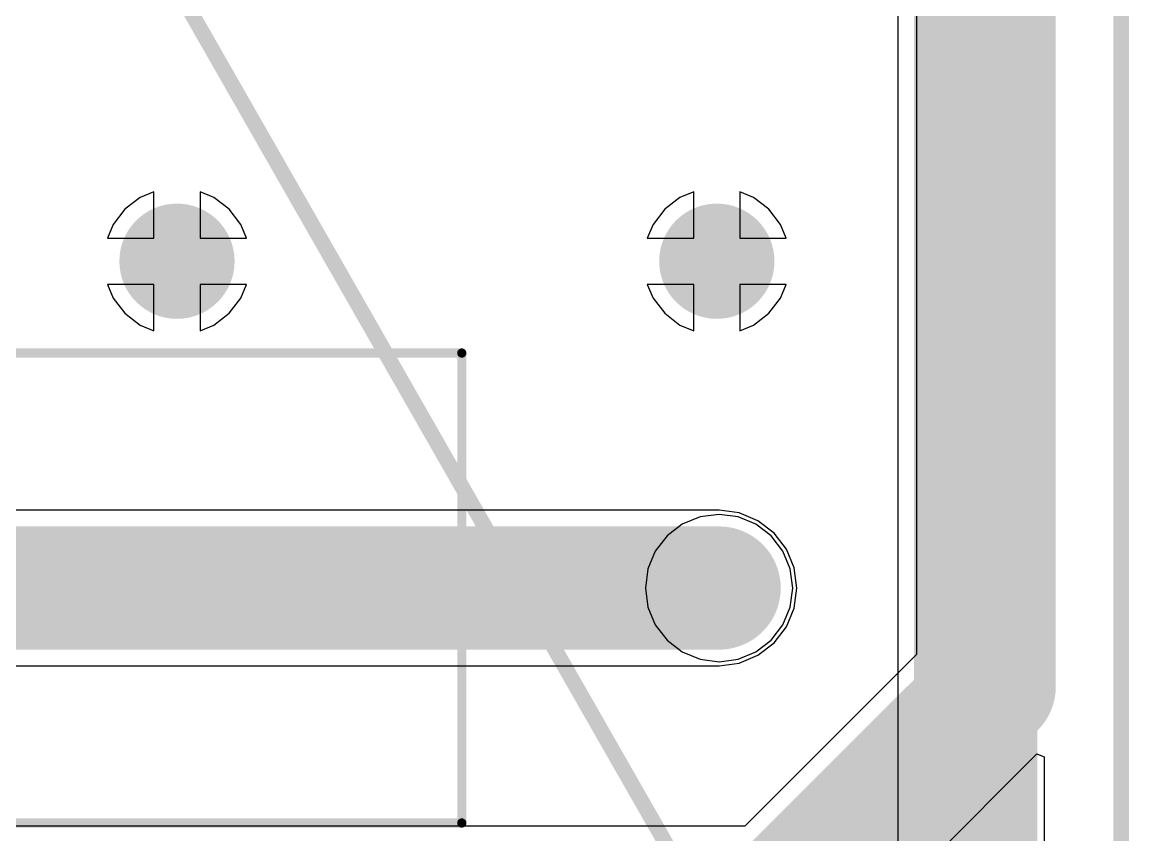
# Model space of a CAD drawing. Header units: millimetres. Extents: x -0.48 to 1.34, y -0.42 to 2.53.
# Drawn here: x 0.624 to 1.343, y 0.108 to 0.635 of the extents above; entities that cross this region are included whole.
import ezdxf

# ---------------------------------------------------------------- set-up
doc = ezdxf.new("R2010")
doc.units = ezdxf.units.MM
doc.header["$MEASUREMENT"] = 0
for name, color, linetype in [('BottomLayer', 5, 'Continuous'), ('BottomSolder', 6, 'Continuous'), ('Mechanical1', 6, 'Continuous'), ('Mechanical2', 216, 'Continuous'), ('MultiLayer', 9, 'Continuous'), ('PadHoleLayer', 156, 'Continuous'), ('TopLayer', 1, 'Continuous'), ('TopOverlay', 2, 'Continuous'), ('TopSolder', 216, 'Continuous')]:
    doc.layers.add(name, color=color, linetype=linetype)

# ---------------------------------------------------------------- blocks, each defined once
blk = doc.blocks.new('AC05000001509JAC00_1')
at = {"layer": 'BottomLayer'}
h = blk.add_hatch(color=5, dxfattribs=at)
edge = h.paths.add_edge_path()
edge.add_arc((-0.5265, 0), 0.0374, 0, 360)
at = {"layer": 'BottomSolder'}
h = blk.add_hatch(color=6, dxfattribs=at)
edge = h.paths.add_edge_path()
edge.add_arc((-0.5265, 0), 0.0374, 0, 360)
at = {"layer": 'MultiLayer'}
h = blk.add_hatch(color=9, dxfattribs=at)
edge = h.paths.add_edge_path()
edge.add_arc((-0.5265, 0), 0.0374, 0, 360)
at = {"layer": 'PadHoleLayer'}
h = blk.add_hatch(color=156, dxfattribs=at)
edge = h.paths.add_edge_path()
edge.add_arc((-0.5265, 0), 0.0215, 0, 360)
at = {"layer": 'TopLayer'}
h = blk.add_hatch(color=1, dxfattribs=at)
edge = h.paths.add_edge_path()
edge.add_arc((-0.5265, 0), 0.0374, 0, 360)
at = {"layer": 'TopSolder'}
h = blk.add_hatch(color=216, dxfattribs=at)
edge = h.paths.add_edge_path()
edge.add_arc((-0.5265, 0), 0.0374, 0, 360)
at = {"layer": 'TopOverlay', "const_width": 0.006}
for points in [[(0.3595, 0.1525), (-0.3595, 0.1525)], [(-0.3595, 0.1525), (-0.3595, -0.1525)], [(0.3595, -0.1525), (-0.3595, -0.1525)]]:
    blk.add_lwpolyline(points, dxfattribs=at)
at = {"layer": 'TopOverlay', "const_width": 0.003}
for points in [[(-0.361, 0.1525, 1), (-0.358, 0.1525, 1)], [(-0.361, 0.1525, 1), (-0.358, 0.1525, 1)], [(-0.361, -0.1525, 1), (-0.358, -0.1525, 1)], [(-0.361, -0.1525, 1), (-0.358, -0.1525, 1)]]:
    blk.add_lwpolyline(points, format="xyb", close=True, dxfattribs=at)
blk = doc.blocks.new('AC05000003009JAC00_4')
at = {"layer": 'BottomLayer'}
h = blk.add_hatch(color=5, dxfattribs=at)
edge = h.paths.add_edge_path()
edge.add_arc((-0.496, -0.016), 0.0374, 0, 360)
at = {"layer": 'BottomSolder'}
h = blk.add_hatch(color=6, dxfattribs=at)
edge = h.paths.add_edge_path()
edge.add_arc((-0.496, -0.016), 0.0374, 0, 360)
at = {"layer": 'MultiLayer'}
h = blk.add_hatch(color=9, dxfattribs=at)
edge = h.paths.add_edge_path()
edge.add_arc((-0.496, -0.016), 0.0374, 0, 360)
at = {"layer": 'PadHoleLayer'}
h = blk.add_hatch(color=156, dxfattribs=at)
edge = h.paths.add_edge_path()
edge.add_arc((-0.496, -0.016), 0.0215, 0, 360)
at = {"layer": 'TopLayer'}
h = blk.add_hatch(color=1, dxfattribs=at)
edge = h.paths.add_edge_path()
edge.add_arc((-0.496, -0.016), 0.0374, 0, 360)
at = {"layer": 'TopSolder'}
h = blk.add_hatch(color=216, dxfattribs=at)
edge = h.paths.add_edge_path()
edge.add_arc((-0.496, -0.016), 0.0374, 0, 360)
blk = doc.blocks.new('AC05000003009JAC00_5')
at = {"layer": 'BottomLayer'}
h = blk.add_hatch(color=5, dxfattribs=at)
edge = h.paths.add_edge_path()
edge.add_arc((-0.496, -0.016), 0.0374, 0, 360)
at = {"layer": 'BottomSolder'}
h = blk.add_hatch(color=6, dxfattribs=at)
edge = h.paths.add_edge_path()
edge.add_arc((-0.496, -0.016), 0.0374, 0, 360)
at = {"layer": 'MultiLayer'}
h = blk.add_hatch(color=9, dxfattribs=at)
edge = h.paths.add_edge_path()
edge.add_arc((-0.496, -0.016), 0.0374, 0, 360)
at = {"layer": 'PadHoleLayer'}
h = blk.add_hatch(color=156, dxfattribs=at)
edge = h.paths.add_edge_path()
edge.add_arc((-0.496, -0.016), 0.0215, 0, 360)
at = {"layer": 'TopLayer'}
h = blk.add_hatch(color=1, dxfattribs=at)
edge = h.paths.add_edge_path()
edge.add_arc((-0.496, -0.016), 0.0374, 0, 360)
at = {"layer": 'TopSolder'}
h = blk.add_hatch(color=216, dxfattribs=at)
edge = h.paths.add_edge_path()
edge.add_arc((-0.496, -0.016), 0.0374, 0, 360)

msp = doc.modelspace()

# ---------------------------------------------------------------- linework, layer by layer
at = {"layer": 'BottomLayer'}
for p, q in [((1.19272, 1.56996), (1.19272, -0.16844)), ((0.70981, 0.5249), (0.70091, 0.52121)), ((0.70981, 0.49481), (0.70981, 0.5249)), ((0.74872, 0.52121), (0.73981, 0.5249)), ((0.73981, 0.5249), (0.73981, 0.49481)), ((1.06015, 0.5249), (1.05124, 0.52121)), ((1.06015, 0.49481), (1.06015, 0.5249)), ((1.09905, 0.52121), (1.09015, 0.5249)), ((1.09015, 0.5249), (1.09015, 0.49481)), ((0.70091, 0.52121), (0.69101, 0.51361)), ((0.75862, 0.51361), (0.74872, 0.52121)), ((1.05124, 0.52121), (1.04134, 0.51361)), ((1.10896, 0.51361), (1.09905, 0.52121)), ((0.69101, 0.51361), (0.68341, 0.50371)), ((0.76622, 0.50371), (0.75862, 0.51361)), ((1.04134, 0.51361), (1.03374, 0.50371)), ((1.11655, 0.50371), (1.10896, 0.51361)), ((0.68341, 0.50371), (0.67972, 0.49481)), ((0.76991, 0.49481), (0.76622, 0.50371)), ((1.03374, 0.50371), (1.03005, 0.49481)), ((1.12024, 0.49481), (1.11655, 0.50371)), ((0.67972, 0.49481), (0.70981, 0.49481)), ((0.73981, 0.49481), (0.76991, 0.49481)), ((1.03005, 0.49481), (1.06015, 0.49481)), ((1.09015, 0.49481), (1.12024, 0.49481)), ((0.70981, 0.46481), (0.67972, 0.46481)), ((0.67972, 0.46481), (0.68341, 0.4559)), ((0.70981, 0.43471), (0.70981, 0.46481)), ((0.76991, 0.46481), (0.73981, 0.46481)), ((0.73981, 0.46481), (0.73981, 0.43471)), ((0.76622, 0.4559), (0.76991, 0.46481)), ((1.06015, 0.46481), (1.03005, 0.46481)), ((1.03005, 0.46481), (1.03374, 0.4559)), ((1.06015, 0.43471), (1.06015, 0.46481)), ((1.12024, 0.46481), (1.09015, 0.46481)), ((1.09015, 0.46481), (1.09015, 0.43471)), ((1.11655, 0.4559), (1.12024, 0.46481)), ((0.68341, 0.4559), (0.69101, 0.446)), ((0.75862, 0.446), (0.76622, 0.4559)), ((1.03374, 0.4559), (1.04134, 0.446)), ((1.10896, 0.446), (1.11655, 0.4559)), ((0.69101, 0.446), (0.70091, 0.4384)), ((0.74872, 0.4384), (0.75862, 0.446)), ((1.04134, 0.446), (1.05124, 0.4384)), ((1.09905, 0.4384), (1.10896, 0.446)), ((0.70091, 0.4384), (0.70981, 0.43471)), ((0.73981, 0.43471), (0.74872, 0.4384)), ((1.05124, 0.4384), (1.06015, 0.43471)), ((1.09015, 0.43471), (1.09905, 0.4384)), ((1.05274, 0.30913), (1.04284, 0.30153)), ((1.06427, 0.3139), (1.05274, 0.30913)), ((1.07665, 0.31553), (1.06427, 0.3139)), ((1.08902, 0.3139), (1.07665, 0.31553)), ((1.10055, 0.30913), (1.08902, 0.3139)), ((1.11046, 0.30153), (1.10055, 0.30913)), ((1.04284, 0.30153), (1.03524, 0.29163)), ((1.11805, 0.29163), (1.11046, 0.30153)), ((1.03524, 0.29163), (1.03047, 0.2801)), ((1.12283, 0.2801), (1.11805, 0.29163)), ((1.03047, 0.2801), (1.02884, 0.26772)), ((1.12446, 0.26772), (1.12283, 0.2801)), ((1.02884, 0.26772), (1.03047, 0.25535)), ((1.12283, 0.25535), (1.12446, 0.26772)), ((1.03047, 0.25535), (1.03524, 0.24382)), ((1.11805, 0.24382), (1.12283, 0.25535)), ((1.03524, 0.24382), (1.04284, 0.23391)), ((1.11046, 0.23391), (1.11805, 0.24382)), ((1.04284, 0.23391), (1.05274, 0.22632)), ((1.10055, 0.22632), (1.11046, 0.23391)), ((1.05274, 0.22632), (1.06427, 0.22154)), ((1.08902, 0.22154), (1.10055, 0.22632)), ((1.06427, 0.22154), (1.07665, 0.21991)), ((1.07665, 0.21991), (1.08902, 0.22154))]:
    msp.add_line(p, q, dxfattribs=at)
at = {"layer": 'BottomLayer', "const_width": 0.08}
msp.add_lwpolyline([(1.24315, -0.18933), (1.24315, 1.58185)], dxfattribs=at)
at = {"layer": 'Mechanical1', "const_width": 0.01}
for points in [[(1.33755, -0.41519), (1.33755, 2.34071)], [(0.55015, 0.96276), (1.33755, -0.41519)]]:
    msp.add_lwpolyline(points, dxfattribs=at)
at = {"layer": 'Mechanical2', "const_width": 0.01}
msp.add_lwpolyline([(1.33755, -0.41519), (1.33755, 2.34071)], dxfattribs=at)
at = {"layer": 'TopLayer'}
for p, q in [((1.20472, 1.33192), (1.20472, 0.2246)), ((0.70981, 0.5249), (0.70091, 0.52121)), ((0.70981, 0.49481), (0.70981, 0.5249)), ((0.74872, 0.52121), (0.73981, 0.5249)), ((0.73981, 0.5249), (0.73981, 0.49481)), ((1.06015, 0.5249), (1.05124, 0.52121)), ((1.06015, 0.49481), (1.06015, 0.5249)), ((1.09905, 0.52121), (1.09015, 0.5249)), ((1.09015, 0.5249), (1.09015, 0.49481)), ((0.70091, 0.52121), (0.69101, 0.51361)), ((0.75862, 0.51361), (0.74872, 0.52121)), ((1.05124, 0.52121), (1.04134, 0.51361)), ((1.10896, 0.51361), (1.09905, 0.52121)), ((0.69101, 0.51361), (0.68341, 0.50371)), ((0.76622, 0.50371), (0.75862, 0.51361)), ((1.04134, 0.51361), (1.03374, 0.50371)), ((1.11655, 0.50371), (1.10896, 0.51361)), ((0.68341, 0.50371), (0.67972, 0.49481)), ((0.76991, 0.49481), (0.76622, 0.50371)), ((1.03374, 0.50371), (1.03005, 0.49481)), ((1.12024, 0.49481), (1.11655, 0.50371)), ((0.67972, 0.49481), (0.70981, 0.49481)), ((0.73981, 0.49481), (0.76991, 0.49481)), ((1.03005, 0.49481), (1.06015, 0.49481)), ((1.09015, 0.49481), (1.12024, 0.49481)), ((0.70981, 0.46481), (0.67972, 0.46481)), ((0.67972, 0.46481), (0.68341, 0.4559)), ((0.70981, 0.43471), (0.70981, 0.46481)), ((0.76991, 0.46481), (0.73981, 0.46481)), ((0.73981, 0.46481), (0.73981, 0.43471)), ((0.76622, 0.4559), (0.76991, 0.46481)), ((1.06015, 0.46481), (1.03005, 0.46481)), ((1.03005, 0.46481), (1.03374, 0.4559)), ((1.06015, 0.43471), (1.06015, 0.46481)), ((1.12024, 0.46481), (1.09015, 0.46481)), ((1.09015, 0.46481), (1.09015, 0.43471)), ((1.11655, 0.4559), (1.12024, 0.46481)), ((0.68341, 0.4559), (0.69101, 0.446)), ((0.75862, 0.446), (0.76622, 0.4559)), ((1.03374, 0.4559), (1.04134, 0.446)), ((1.10896, 0.446), (1.11655, 0.4559)), ((0.69101, 0.446), (0.70091, 0.4384)), ((0.74872, 0.4384), (0.75862, 0.446)), ((1.04134, 0.446), (1.05124, 0.4384)), ((1.09905, 0.4384), (1.10896, 0.446)), ((0.70091, 0.4384), (0.70981, 0.43471)), ((0.73981, 0.43471), (0.74872, 0.4384)), ((1.05124, 0.4384), (1.06015, 0.43471)), ((1.09015, 0.43471), (1.09905, 0.4384)), ((1.07665, 0.31815), (0.48006, 0.31815)), ((1.0897, 0.31643), (1.07665, 0.31815)), ((1.10186, 0.3114), (1.0897, 0.31643)), ((1.11231, 0.30338), (1.10186, 0.3114)), ((1.12032, 0.29294), (1.11231, 0.30338)), ((1.12536, 0.28077), (1.12032, 0.29294)), ((1.12708, 0.26772), (1.12536, 0.28077)), ((1.12536, 0.25467), (1.12708, 0.26772)), ((1.12032, 0.24251), (1.12536, 0.25467)), ((1.11231, 0.23206), (1.12032, 0.24251)), ((1.10186, 0.22405), (1.11231, 0.23206)), ((1.0897, 0.21901), (1.10186, 0.22405)), ((1.20472, 0.2246), (1.09335, 0.11324)), ((0.50095, 0.21729), (1.07665, 0.21729)), ((1.07665, 0.21729), (1.0897, 0.21901)), ((1.1499, 0.02715), (1.28293, 0.16017)), ((1.28293, 0.16017), (1.28755, 0.15826)), ((1.28755, 0.15826), (1.28755, -0.36519)), ((1.09335, 0.11324), (0.55024, 0.11324))]:
    msp.add_line(p, q, dxfattribs=at)
at = {"layer": 'TopLayer', "const_width": 0.08}
for points in [[(1.25515, 0.20371), (1.25515, 1.35281)], [(0.48006, 0.26772), (1.07665, 0.26772)], [(1.11424, 0.06281), (1.25515, 0.20371)]]:
    msp.add_lwpolyline(points, dxfattribs=at)
at = {"layer": 'TopLayer', "const_width": 0.04}
for points in [[(1.05665, 0.26772, 1), (1.09665, 0.26772, 1)], [(1.23515, 0.20371, 1), (1.27515, 0.20371, 1)], [(1.23515, 0.20371, 1), (1.27515, 0.20371, 1)]]:
    msp.add_lwpolyline(points, format="xyb", close=True, dxfattribs=at)

# ---------------------------------------------------------------- block references
for name, p, rotation in [('AC05000003009JAC00_5', (0.70881, 0.97581), 90), ('AC05000003009JAC00_4', (1.05915, 0.97581), 90), ('AC05000001509JAC00_1', (0.55015, 0.26772), 180)]:
    msp.add_blockref(name, p, dxfattribs=dict(rotation=rotation))

doc.saveas('drawing.dxf')
